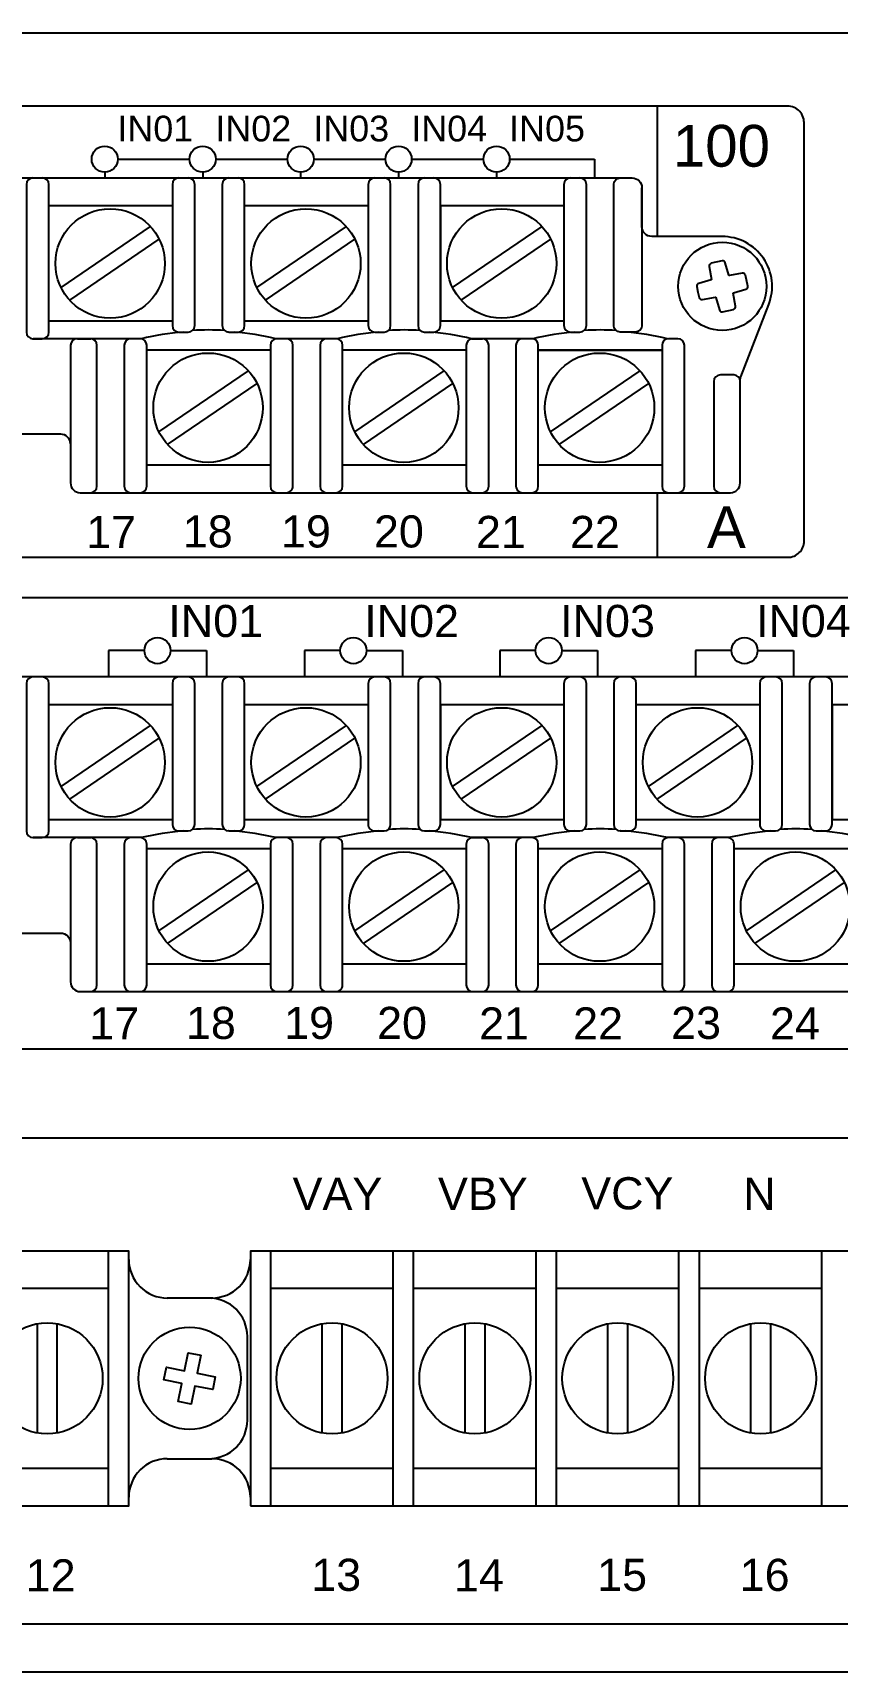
# Model space of a CAD drawing. Header units: inches. Extents: x 2.3 to 23.5, y 0.5 to 14.5.
# Drawn here: x 9.34 to 11.81, y 3.29 to 8.31 of the extents above; entities that cross this region are included whole.
import ezdxf

# ---------------------------------------------------------------- set-up
doc = ezdxf.new("R2010")
doc.units = ezdxf.units.IN
doc.header["$MEASUREMENT"] = 0
doc.layers.add('DWG', color=7, linetype='Continuous')
doc.styles.add('Arial', font='arial.ttf')

msp = doc.modelspace()

# ---------------------------------------------------------------- linework, layer by layer
at = {"layer": 'DWG'}
for points in [[(20.33183167017974, 8.310184563789672, -0.414213562373095), (20.45283167017974, 8.189184563789674), (20.4528317351609, 3.410184493353583, -0.415701394917881), (20.33183173467437, 3.289184493353584), (3.323831664642939, 3.289184561741592, -0.4142135623731193), (3.202831664642942, 3.410184561741604), (3.202831670179703, 8.189184563789674, -0.4145989712383513), (3.323699967758916, 8.310184492113915), (20.33196337260165, 8.310184492113915)], [(9.239439345761653, 6.703715214133863), (11.65494769223139, 6.703715214133863, 0.414213562373095), (11.7049560243014, 6.753723546203881), (11.7049560243014, 8.03526945073182, 0.4473804938691615), (11.6490292398221, 8.085263893913295), (3.470079069664299, 8.085263893913295, 0.414213562373095), (3.42008462648282, 8.035269450731816), (3.42008462648282, 6.753715214133868, 0.4142135623731053), (3.470084626482826, 6.703715214133863), (3.666518022852081, 6.703715214133863)], [(9.458180855105727, 7.050987364422589, 0.4142135623730776), (9.428180855105728, 7.08098736442259), (9.203340991599026, 7.08098736442259, -0.5269038964343629), (9.060637283650731, 7.289165727372282), (9.146161795459795, 7.510351429578566, 0.09250175712104043), (9.148180676254247, 7.521170716431447), (9.148180676254247, 7.835638293401434, -0.4142135623730864), (9.178180676254248, 7.865638293401435), (11.17830056454204, 7.865638293401435, -0.4142135623730603), (11.20830056454204, 7.835638293401432), (11.20830056454204, 7.413567403851639, -0.414213562373095), (11.18830056454204, 7.393567403851639), (11.14218800069842, 7.393567403851639, -0.414213562373095), (11.12218800069842, 7.413567403851639), (11.12218800069841, 7.845638293401434, -0.414213562373095), (11.14218800069841, 7.865638293401434)], [(9.34327827847621, 7.865638293401435, 0.414213562373095), (9.323278278476208, 7.845638293401436), (9.32327827847621, 7.393195182144265, 0.414213562373095), (9.34327827847621, 7.373195182144265), (9.371922722920656, 7.373195182144265, 0.414213562373095), (9.391922722920656, 7.393195182144265), (9.391922722920656, 7.845638293401436, 0.414213562373095), (9.371922722920656, 7.865638293401435)], [(9.478180855105727, 7.373195182144265, 0.414213562373095), (9.458180855105727, 7.353195182144265), (9.458180855105727, 7.050987364422589), (9.458180855105727, 6.931638249612202, 0.414213562373095), (9.488180855105728, 6.901638249612201), (11.47930050069843, 6.9016382496122, 0.414213562373095), (11.50930050069843, 6.931638249612201), (11.50930050069843, 7.246105067964715, -0.0925017571210466), (11.51131938149288, 7.256924354817594), (11.59684418663189, 7.478110815641353, 0.5269038964343592), (11.45414047868359, 7.686289178591045), (11.23830056454204, 7.686289178591045, -0.414213562373095), (11.20830056454204, 7.716289178591046), (11.20830056454204, 7.835638293401432)], [(9.790340778476216, 7.865638293401435, 0.414213562373095), (9.770340778476216, 7.845638293401436), (9.77034077847622, 7.413567403851641, 0.414213562373095), (9.790340778476219, 7.393567403851641), (9.818985222920665, 7.393567403851641, 0.414213562373095), (9.838985222920664, 7.413567403851641), (9.83898522292066, 7.845638293401436, 0.414213562373095), (9.818985222920661, 7.865638293401435)], [(9.942914389587324, 7.865638293401435, 0.414213562373095), (9.922914389587325, 7.845638293401436), (9.922914389587328, 7.413567403851641, 0.414213562373095), (9.942914389587328, 7.393567403851641), (9.971558834031773, 7.393567403851641, 0.414213562373095), (9.991558834031773, 7.413567403851641), (9.99155883403177, 7.845638293401436, 0.414213562373095), (9.97155883403177, 7.865638293401435)], [(10.38997688958733, 7.865638293401435, 0.414213562373095), (10.36997688958733, 7.845638293401436), (10.36997688958734, 7.413567403851641, 0.414213562373095), (10.38997688958734, 7.393567403851641), (10.41862133403178, 7.393567403851641, 0.414213562373095), (10.43862133403178, 7.413567403851641), (10.43862133403178, 7.845638293401436, 0.414213562373095), (10.41862133403178, 7.865638293401435)], [(10.54255050069844, 7.865638293401435, 0.414213562373095), (10.52255050069844, 7.845638293401436), (10.52255050069845, 7.413567403851641, 0.414213562373095), (10.54255050069844, 7.393567403851641), (10.57119494514289, 7.393567403851641, 0.414213562373095), (10.59119494514289, 7.413567403851641), (10.59119494514289, 7.845638293401436, 0.414213562373095), (10.57119494514289, 7.865638293401435)], [(10.98961438958733, 7.865638293401435, 0.414213562373095), (10.96961438958733, 7.845638293401436), (10.96961438958733, 7.413567403851641, 0.414213562373095), (10.98961438958733, 7.393567403851641), (11.01825883403178, 7.393567403851641, 0.414213562373095), (11.03825883403178, 7.413567403851641), (11.03825883403177, 7.845638293401436, 0.414213562373095), (11.01825883403177, 7.865638293401435)], [(11.45370274296847, 7.611842845268106), (11.42081224292233, 7.604149827471836, 0.3918076112591646), (11.41448218271439, 7.594347327377822), (11.42151212817053, 7.55501295510518, -0.399736758772524), (11.42079522978553, 7.553857748450227), (11.38242297973171, 7.542712750531527, 0.3918336306452697), (11.37644550211737, 7.532691499631206), (11.38002060748412, 7.516182817007584), (11.38413837324867, 7.499800926252583, 0.3918009305141076), (11.39394087334268, 7.493470646047186), (11.43327524561533, 7.500500811500782, -0.3997462427852815), (11.4344303789378, 7.499783619785841), (11.44557515685904, 7.461411663061961, 0.3917796854875317), (11.45559648109184, 7.455433745452709), (11.48848698113798, 7.463126689916491, 0.3918730117371313), (11.49481704134592, 7.472929190010506)], [(11.49481762800581, 7.472929190010506), (11.48778709588978, 7.512263562283147, -0.3996556551780012), (11.48850458093466, 7.513418768938102), (11.5268762443286, 7.524563766856803, 0.391792528397735), (11.53285430860283, 7.534585017757124), (11.52516143747153, 7.567475591135745, 0.3917823484332861), (11.51535893737752, 7.573805871341142), (11.47602456510487, 7.566775705887546, -0.3998975175916156), (11.47486943178241, 7.567492897602488), (11.46372406720127, 7.605864854326368, 0.3918145166464126), (11.45370274296847, 7.611842771935624)], [(9.802995807278874, 7.393567403851639, 0.03581944278258247), (9.675518562663484, 7.37319518694926)], [(9.92978784844625, 7.398477873783689, 0.03038910950689478), (9.832064714082069, 7.398437073023835)], [(10.08700467377458, 7.373195186949259, 0.03581944278258475), (9.959527429159179, 7.393567403851639)], [(10.40263191838999, 7.393567403851639, 0.03581944278258247), (10.2751546737746, 7.37319518694926)], [(10.52942395955737, 7.398477873783689, 0.03038910950689478), (10.43170082519319, 7.398437073023835)], [(10.68664078488569, 7.373195186949259, 0.03581944278258475), (10.5591635402703, 7.393567403851639)], [(11.00227080727887, 7.393567403851637, 0.03581944278258247), (10.87479356266348, 7.373195186949259)], [(11.12906284844625, 7.398477873783687, 0.03038910950689478), (11.03133971408207, 7.398437073023834)], [(11.28627967377457, 7.373195186949257, 0.03581944278258475), (11.15880242915918, 7.393567403851637)], [(9.518978077327947, 6.901638249612201, 0.414213562373095), (9.538978077327947, 6.921638249612201), (9.538978077327947, 7.353195182144265, 0.414213562373095), (9.518978077327947, 7.373195182144265)], [(9.643082445142875, 7.373195182144265, 0.414213562373095), (9.623082445142876, 7.353195182144265), (9.62308244514288, 6.921638249612201, 0.414213562373095), (9.643082445142879, 6.901638249612201), (9.671726889587324, 6.901638249612201, 0.414213562373095), (9.691726889587324, 6.921638249612201), (9.69172688958732, 7.353195182144265, 0.414213562373095), (9.67172688958732, 7.373195182144265)], [(10.09067411180955, 7.373195182144265, 0.414213562373095), (10.07067411180955, 7.353195182144265), (10.07067411180955, 6.921638249612201, 0.414213562373095), (10.09067411180955, 6.901638249612201)], [(10.119318556254, 6.901638249612201, 0.414213562373095), (10.139318556254, 6.921638249612201), (10.139318556254, 7.353195182144265, 0.414213562373095), (10.11931855625399, 7.373195182144265)], [(10.24271855625399, 7.373195182144265, 0.414213562373095), (10.22271855625399, 7.353195182144265), (10.222718556254, 6.921638249612201, 0.414213562373095), (10.242718556254, 6.901638249612201)], [(10.27136300069844, 6.901638249612201, 0.414213562373095), (10.29136300069844, 6.921638249612201), (10.29136300069844, 7.353195182144265, 0.414213562373095), (10.27136300069844, 7.373195182144265)], [(10.69031022292066, 7.373195182144265, 0.414213562373095), (10.67031022292066, 7.353195182144265), (10.67031022292067, 6.921638249612201, 0.414213562373095), (10.69031022292067, 6.901638249612201)], [(10.71895466736511, 6.901638249612201, 0.414213562373095), (10.73895466736511, 6.921638249612201), (10.73895466736511, 7.353195182144265, 0.414213562373095), (10.71895466736511, 7.373195182144265)], [(10.84235744514287, 7.373195182144263, 0.414213562373095), (10.82235744514287, 7.353195182144264), (10.82235744514288, 6.921638249612199, 0.414213562373095), (10.84235744514288, 6.9016382496122)], [(10.87100188958732, 6.9016382496122, 0.414213562373095), (10.89100188958732, 6.921638249612199), (10.89100188958732, 7.353195182144264, 0.414213562373095), (10.87100188958732, 7.373195182144263)], [(11.31859355625399, 6.9016382496122, 0.414213562373095), (11.33859355625399, 6.921638249612199), (11.33859355625399, 7.353195182144264, 0.414213562373095), (11.31859355625399, 7.373195182144263), (11.28994911180954, 7.373195182144263, 0.414213562373095), (11.26994911180954, 7.353195182144264), (11.26994911180955, 6.921638249612199, 0.414213562373095), (11.28994911180955, 6.9016382496122)], [(11.50930050069843, 7.24235358641949, 0.414213562373095), (11.48930050069843, 7.26235358641949), (11.44849633403177, 7.26235358641949, 0.414213562373095), (11.42849633403177, 7.24235358641949), (11.42849633403177, 6.921638249612199, 0.414213562373095), (11.44849633403177, 6.9016382496122)], [(14.20648250898646, 6.307638293401434, 0.4142135623730607), (14.17648250898646, 6.337638293401435), (9.178180676254213, 6.337638293401435, 0.414213562373078), (9.148180676254212, 6.307638293401434), (9.148180676254212, 5.993170716431447, -0.09250175712104021), (9.14616179545976, 5.982351429578566), (9.060637283650696, 5.761165727372282, 0.5269038964343622), (9.20334099159899, 5.55298736442259), (9.428180855105692, 5.55298736442259, -0.4142135623730779), (9.458180855105692, 5.522987364422589)], [(9.343278278476175, 6.337638293401435, 0.414213562373095), (9.323278278476172, 6.317638293401435), (9.323278278476174, 5.865195182144264, 0.414213562373095), (9.343278278476175, 5.845195182144264), (9.37192272292062, 5.845195182144264, 0.414213562373095), (9.39192272292062, 5.865195182144264), (9.39192272292062, 6.317638293401435, 0.414213562373095), (9.37192272292062, 6.337638293401435)], [(9.478180855105691, 5.845195182144264, 0.414213562373095), (9.458180855105692, 5.825195182144265), (9.458180855105692, 5.522987364422589), (9.458180855105692, 5.403638249612202, 0.414213562373095), (9.488180855105693, 5.373638249612201), (14.47748244514285, 5.373638249612201, 0.414213562373095), (14.50748244514285, 5.403638249612202), (14.50748244514285, 5.718105067964716, -0.09250175712104637), (14.5095013259373, 5.728924354817595), (14.59502613107631, 5.950110815641354, 0.5269038964343592), (14.45232242312802, 6.158289178591046), (14.23648250898647, 6.158289178591046, -0.414213562373095), (14.20648250898646, 6.188289178591047), (14.20648250898646, 6.307638293401434), (14.20648250898646, 5.88556740385164, -0.414213562373095), (14.18648250898647, 5.865567403851641), (14.14036994514284, 5.865567403851641, -0.414213562373095), (14.12036994514284, 5.88556740385164), (14.12036994514284, 6.317638293401435, -0.414213562373095), (14.14036994514284, 6.337638293401435)], [(9.79034077847618, 6.337638293401435, 0.414213562373095), (9.77034077847618, 6.317638293401435), (9.770340778476184, 5.88556740385164, 0.414213562373095), (9.790340778476184, 5.865567403851641), (9.81898522292063, 5.865567403851641, 0.414213562373095), (9.838985222920629, 5.88556740385164), (9.838985222920625, 6.317638293401435, 0.414213562373095), (9.818985222920626, 6.337638293401435)], [(9.942914389587289, 6.337638293401435, 0.414213562373095), (9.922914389587289, 6.317638293401435), (9.922914389587293, 5.88556740385164, 0.414213562373095), (9.942914389587292, 5.865567403851641), (9.971558834031738, 5.865567403851641, 0.414213562373095), (9.991558834031737, 5.88556740385164), (9.991558834031734, 6.317638293401435, 0.414213562373095), (9.971558834031734, 6.337638293401435)], [(10.3899768895873, 6.337638293401435, 0.414213562373095), (10.3699768895873, 6.317638293401435), (10.3699768895873, 5.88556740385164, 0.414213562373095), (10.3899768895873, 5.865567403851641), (10.41862133403175, 5.865567403851641, 0.414213562373095), (10.43862133403175, 5.88556740385164), (10.43862133403174, 6.317638293401435, 0.414213562373095), (10.41862133403174, 6.337638293401435)], [(10.54255050069841, 6.337638293401435, 0.414213562373095), (10.52255050069841, 6.317638293401435), (10.52255050069841, 5.88556740385164, 0.414213562373095), (10.54255050069841, 5.865567403851641), (10.57119494514285, 5.865567403851641, 0.414213562373095), (10.59119494514285, 5.88556740385164), (10.59119494514285, 6.317638293401435, 0.414213562373095), (10.57119494514285, 6.337638293401435)], [(10.98961438958729, 6.337638293401435, 0.414213562373095), (10.96961438958729, 6.317638293401435), (10.9696143895873, 5.88556740385164, 0.414213562373095), (10.9896143895873, 5.865567403851641), (11.01825883403174, 5.865567403851641, 0.414213562373095), (11.03825883403174, 5.88556740385164), (11.03825883403174, 6.317638293401435, 0.414213562373095), (11.01825883403174, 6.337638293401435)], [(11.1421880006984, 6.337638293401435, 0.414213562373095), (11.1221880006984, 6.317638293401435), (11.12218800069841, 5.88556740385164, 0.414213562373095), (11.14218800069841, 5.865567403851641), (11.17083244514285, 5.865567403851641, 0.414213562373095), (11.19083244514285, 5.88556740385164), (11.19083244514285, 6.317638293401435, 0.414213562373095), (11.17083244514285, 6.337638293401435)], [(11.58925050069841, 6.337638293401435, 0.414213562373095), (11.56925050069841, 6.317638293401435), (11.56925050069841, 5.88556740385164, 0.414213562373095), (11.58925050069841, 5.865567403851641), (11.61789494514286, 5.865567403851641, 0.414213562373095), (11.63789494514286, 5.88556740385164), (11.63789494514286, 6.317638293401435, 0.414213562373095), (11.61789494514286, 6.337638293401435)], [(11.74182411180952, 6.337638293401435, 0.414213562373095), (11.72182411180952, 6.317638293401435), (11.72182411180952, 5.88556740385164, 0.414213562373095), (11.74182411180952, 5.865567403851641), (11.77046855625397, 5.865567403851641, 0.414213562373095), (11.79046855625397, 5.88556740385164), (11.79046855625396, 6.317638293401435, 0.414213562373095), (11.77046855625396, 6.337638293401435)], [(9.518978077327912, 5.373638249612201, 0.414213562373095), (9.538978077327911, 5.3936382496122), (9.538978077327911, 5.825195182144265, 0.414213562373095), (9.518978077327912, 5.845195182144264)], [(9.64308244514284, 5.845195182144264, 0.414213562373095), (9.62308244514284, 5.825195182144265), (9.623082445142844, 5.3936382496122, 0.414213562373095), (9.643082445142843, 5.373638249612201), (9.671726889587289, 5.373638249612201, 0.414213562373095), (9.691726889587288, 5.3936382496122), (9.691726889587285, 5.825195182144265, 0.414213562373095), (9.671726889587285, 5.845195182144264)], [(9.802995807278839, 5.865567403851639, 0.03581944278258247), (9.675518562663449, 5.84519518694926)], [(9.929787848446214, 5.870477873783688, 0.03038910950689478), (9.832064714082033, 5.870437073023835)], [(10.08700467377454, 5.845195186949258, 0.03581944278258475), (9.959527429159143, 5.865567403851639)], [(10.09067411180951, 5.845195182144264, 0.414213562373095), (10.07067411180951, 5.825195182144265), (10.07067411180951, 5.3936382496122, 0.414213562373095), (10.09067411180951, 5.373638249612201)], [(10.11931855625396, 5.373638249612201, 0.414213562373095), (10.13931855625396, 5.3936382496122), (10.13931855625396, 5.825195182144265, 0.414213562373095), (10.11931855625396, 5.845195182144264)], [(10.24271855625396, 5.845195182144264, 0.414213562373095), (10.22271855625396, 5.825195182144265), (10.22271855625396, 5.3936382496122, 0.414213562373095), (10.24271855625396, 5.373638249612201)], [(10.27136300069841, 5.373638249612201, 0.414213562373095), (10.29136300069841, 5.3936382496122), (10.29136300069841, 5.825195182144265, 0.414213562373095), (10.2713630006984, 5.845195182144264)], [(10.40263191838996, 5.865567403851639, 0.03581944278258247), (10.27515467377457, 5.84519518694926)], [(10.52942395955733, 5.870477873783688, 0.03038910950689478), (10.43170082519315, 5.870437073023835)], [(10.68664078488566, 5.845195186949258, 0.03581944278258475), (10.55916354027026, 5.865567403851639)], [(10.69031022292063, 5.845195182144264, 0.414213562373095), (10.67031022292063, 5.825195182144265), (10.67031022292063, 5.3936382496122, 0.414213562373095), (10.69031022292063, 5.373638249612201)], [(10.71895466736508, 5.373638249612201, 0.414213562373095), (10.73895466736508, 5.3936382496122), (10.73895466736508, 5.825195182144265, 0.414213562373095), (10.71895466736507, 5.845195182144264)], [(10.84235605625395, 5.845195182144264, 0.414213562373095), (10.82235605625395, 5.825195182144265), (10.82235605625396, 5.3936382496122, 0.414213562373095), (10.84235605625396, 5.373638249612201), (10.8710005006984, 5.373638249612201, 0.414213562373095), (10.8910005006984, 5.3936382496122), (10.8910005006984, 5.825195182144265, 0.414213562373095), (10.8710005006984, 5.845195182144264)], [(11.00226941838995, 5.865567403851639, 0.03581944278258247), (10.87479217377456, 5.84519518694926)], [(11.12906145955733, 5.870477873783688, 0.03038910950689478), (11.03133832519315, 5.870437073023835)], [(11.28627828488565, 5.845195186949258, 0.03581944278258475), (11.15880104027026, 5.865567403851639)], [(11.28994772292062, 5.845195182144264, 0.414213562373095), (11.26994772292062, 5.825195182144265), (11.26994772292063, 5.3936382496122, 0.414213562373095), (11.28994772292063, 5.373638249612201)], [(11.31859216736507, 5.373638249612201, 0.414213562373095), (11.33859216736507, 5.3936382496122), (11.33859216736507, 5.825195182144265, 0.414213562373095), (11.31859216736507, 5.845195182144264)], [(11.44199216736507, 5.845195182144264, 0.414213562373095), (11.42199216736507, 5.825195182144265), (11.42199216736507, 5.3936382496122, 0.414213562373095), (11.44199216736507, 5.373638249612201)], [(11.47063661180952, 5.373638249612201, 0.414213562373095), (11.49063661180952, 5.3936382496122), (11.49063661180952, 5.825195182144265, 0.414213562373095), (11.47063661180952, 5.845195182144264)], [(11.60190552950107, 5.865567403851639, 0.03581944278258247), (11.47442828488568, 5.84519518694926)], [(11.72869757066844, 5.870477873783688, 0.03038910950689478), (11.63097443630426, 5.870437073023835)], [(11.88591439599677, 5.845195186949258, 0.03581944278258475), (11.75843715138137, 5.865567403851639)], [(16.20210602856475, 4.125997427687603), (16.20242158930954, 4.875258852784471, 0.382522916146897), (16.15760522424121, 4.925267183591528), (3.470663639507963, 4.925267183591528, 0.414213562373095), (3.420669196326484, 4.875272740410049)], [(3.420669196326484, 4.875272740410049), (3.42008462648282, 3.487272899989692, 0.4142135623731053), (3.470084626482826, 3.437272899989688), (16.15182868739586, 3.437259012364107, 0.4142135623730951), (16.20183701946588, 3.487267344434125), (16.20201528699705, 3.910542376766289)], [(9.636691987719662, 4.553166311551003, 0.4142135623731013), (9.754691987719664, 4.435166311551002)], [(9.891191987719669, 4.435166311551002, 0.4142135623730909), (10.00919198771967, 4.553166311551003)], [(9.999941987719662, 4.317166311551004, 0.4142135623730929), (9.881941987719664, 4.435166311551004)], [(9.881941987719664, 3.943166311551003, 0.4142135623730929), (9.999941987719662, 4.061166311551005)], [(9.754691987719664, 3.943166311551003, 0.4142135623730971), (9.636691987719662, 3.825166311551003)], [(10.00919198771967, 3.825166311551005, 0.4142135623730929), (9.891191987719665, 3.943166311551003)]]:
    msp.add_lwpolyline(points, format="xyb", dxfattribs=at)
for points in [[(11.25495048011394, 8.085263893913295), (11.25495048011394, 7.686289178591045)], [(9.563055805894749, 7.88314714784592), (9.563055805894749, 7.865638293401435)], [(9.60307026679184, 7.923147562845712), (9.823063885387727, 7.923147562845712)], [(9.863051385388044, 7.883146552719198), (9.863051385388044, 7.865638293401435)], [(9.90306388538773, 7.923147562845712), (10.12306040558695, 7.923147562845712)], [(10.16304721114285, 7.883147057788813), (10.16304721114285, 7.865638293401435)], [(10.20306040558696, 7.923147562845712), (10.4230563665352, 7.923147562845712)], [(10.46304303689767, 7.883147156113568), (10.46304303689767, 7.865638293401435)], [(10.50305636653518, 7.923147562845712), (10.723052751541, 7.923147562845712)], [(10.76303886265245, 7.883147562845723), (10.76303886265245, 7.865638293401435)], [(10.80305275154097, 7.923147562845712), (11.06303468840725, 7.923147562845712)], [(11.06303468840725, 7.923147562845712), (11.06303468840725, 7.865638293401435)], [(9.770340778476216, 7.780136838530671), (9.391922722920656, 7.780136838530673)], [(10.36997688958733, 7.780136838530671), (9.991558834031773, 7.780136838530671)], [(10.59119494514287, 7.780136838530671), (10.59119494514287, 7.428357867716784)], [(10.96961438958733, 7.780136838530671), (10.59119633403177, 7.780136838530673)], [(9.429385686145666, 7.529628920321887), (9.703434165643602, 7.716480280717084)], [(10.02902179725678, 7.529628920321887), (10.30307027675472, 7.716480280717086)], [(10.62865929725678, 7.529628920321887), (10.90270777675472, 7.716480280717084)], [(9.455862500537046, 7.490796274557226), (9.729911066244755, 7.677647486442083)], [(10.05549861164816, 7.490796274557228), (10.32954717735587, 7.677647486442083)], [(10.65513611164816, 7.490796274557226), (10.92918467735587, 7.677647486442083)], [(9.391922722920656, 7.428357867716784), (9.770340778476216, 7.428357867716784)], [(9.943517705043933, 7.393567403851641), (9.942613555247165, 7.393575778095117)], [(9.991558834031773, 7.428357867716784), (10.36997688958733, 7.428357867716784)], [(10.59119633403177, 7.428357867716784), (10.96961438958733, 7.428357867716784)], [(9.675518556253996, 7.373195182144265), (9.343954036685178, 7.373195182144265)], [(9.47999755884929, 7.373195182144265), (9.52079478107151, 7.373195182144265)], [(10.07067411180955, 7.338404905245113), (9.691726889587324, 7.338404905245113)], [(10.27515466736509, 7.373195182144265), (10.08700466736509, 7.373195182144265)], [(10.67031022292066, 7.338404905245113), (10.29136300069844, 7.338404905245111)], [(10.87420883403176, 7.373195182144265), (10.68605744514288, 7.373195182144265)], [(10.87479216736511, 7.373195182144265), (10.68664080539999, 7.373195182144265), (10.72006839218262, 7.373195182144265)], [(11.26994911180954, 7.338404905245113), (10.89100188958732, 7.338404905245111), (11.26941994514288, 7.338404905245111)], [(9.729189852812334, 7.087896987036327), (10.00323833231027, 7.274748347431524)], [(9.755666667203714, 7.049064341271666), (10.02971523291142, 7.235915553156524)], [(10.32882596392345, 7.087896987036327), (10.60287444342139, 7.274748347431522)], [(10.35530277831483, 7.049064341271666), (10.62935134402254, 7.235915553156524)], [(10.92846485281233, 7.087896987036325), (11.20251333231026, 7.274748347431522)], [(10.95494166720371, 7.049064341271665), (11.22899023291142, 7.235915553156522)], [(9.691726889587324, 6.986571580799836), (10.07067411180955, 6.986571580799836)], [(10.29136300069844, 6.986571580799836), (10.67031022292066, 6.986571580799836)], [(10.89100188958732, 6.986571580799835), (11.26941994514288, 6.986571580799835)], [(11.25495048011394, 6.9016382496122), (11.25495048011394, 6.703715214133863)], [(9.684661995049819, 6.417948319785113), (9.574657832172578, 6.417955399815613)], [(9.574657832172578, 6.417955399815613), (9.574657832172578, 6.337638293401435)], [(9.764661995049822, 6.417948319785113), (9.874652269038538, 6.417955399815613)], [(9.874652269038538, 6.417955399815613), (9.874652269038538, 6.337638293401435)], [(10.28458005060537, 6.417948319785113), (10.17457588772813, 6.417955399815613)], [(10.17457588772813, 6.417955399815613), (10.17457588772813, 6.337638293401435)], [(10.36458005060537, 6.417948319785113), (10.47457032459409, 6.417955399815613)], [(10.47457032459409, 6.417955399815613), (10.47457032459409, 6.337638293401435)], [(10.88264141522812, 6.417948319785113), (10.77263725235088, 6.417955399815613)], [(10.77263725235088, 6.417955399815613), (10.77263725235088, 6.337638293401435)], [(10.96264141522813, 6.417948319785113), (11.07263168921684, 6.417955399815613)], [(11.07263168921684, 6.417955399815613), (11.07263168921684, 6.337638293401435)], [(11.48255947078367, 6.417948319785113), (11.37255530790643, 6.417955399815613)], [(11.37255530790643, 6.417955399815613), (11.37255530790643, 6.337638293401435)], [(11.56255947078367, 6.417948319785113), (11.67254974477239, 6.417955399815613)], [(11.67254974477239, 6.417955399815613), (11.67254974477239, 6.337638293401435)], [(9.77034077847618, 6.252136838530671), (9.39192272292062, 6.252136838530673)], [(10.3699768895873, 6.252136838530671), (9.991558834031737, 6.252136838530671)], [(10.59119494514283, 6.252136838530671), (10.59119494514283, 5.900357867716783)], [(10.96961438958729, 6.252136838530671), (10.59119633403173, 6.252136838530673)], [(11.56925050069841, 6.252136838530671), (11.19083244514285, 6.252136838530671)], [(12.1688866118095, 6.252136838530671), (11.79046855625394, 6.252136838530671), (11.79046855625394, 5.900357867716783), (12.1688866118095, 5.900357867716783)], [(9.42938568614563, 6.001628920321886), (9.703434165643566, 6.188480280717084)], [(10.02902179725675, 6.001628920321886), (10.30307027675468, 6.188480280717085)], [(10.62865929725674, 6.001628920321886), (10.90270777675468, 6.188480280717084)], [(11.22829540836786, 6.001628920321886), (11.5023438878658, 6.188480280717085)], [(9.45586250053701, 5.962796274557226), (9.72991106624472, 6.149647486442083)], [(10.05549861164813, 5.962796274557228), (10.32954717735584, 6.149647486442083)], [(10.65513611164812, 5.962796274557226), (10.92918467735583, 6.149647486442083)], [(11.25477222275924, 5.962796274557228), (11.52882078846695, 6.149647486442083)], [(9.39192272292062, 5.900357867716783), (9.77034077847618, 5.900357867716783)], [(9.991558834031737, 5.900357867716783), (10.3699768895873, 5.900357867716783)], [(10.59119633403173, 5.900357867716783), (10.96961438958729, 5.900357867716783)], [(11.19083244514285, 5.900357867716783), (11.56925050069841, 5.900357867716783)], [(9.67551855625396, 5.845195182144264), (9.343954036685142, 5.845195182144264)], [(9.479997558849254, 5.845195182144264), (9.520794781071475, 5.845195182144264)], [(9.943517705043897, 5.865567403851641), (9.94261355524713, 5.865575778095117)], [(10.27515466736505, 5.845195182144264), (10.08700466736505, 5.845195182144264)], [(10.87420883403172, 5.845195182144264), (10.68605744514285, 5.845195182144264)], [(10.87479216736507, 5.845195182144264), (10.68664080539996, 5.845195182144264), (10.72006839218259, 5.845195182144264)], [(10.82235605625395, 5.825195182144265), (10.82235605625396, 5.3936382496122)], [(11.14279131615501, 5.865567403851641), (11.14188716635824, 5.865575778095117)], [(11.47442827847617, 5.845195182144264), (11.28627827847617, 5.845195182144264)], [(10.07067411180951, 5.810404905245113), (9.691726889587288, 5.810404905245113)], [(10.67031022292063, 5.810404905245113), (10.29136300069841, 5.810404905245111)], [(11.26994772292062, 5.810404905245113), (10.8910005006984, 5.810404905245113)], [(11.86958383403174, 5.810404905245113), (11.49063661180952, 5.810404905245111)], [(9.729189852812299, 5.559896987036327), (10.00323833231023, 5.746748347431524)], [(10.32882596392342, 5.559896987036327), (10.60287444342135, 5.746748347431522)], [(10.92846346392341, 5.559896987036327), (11.20251194342135, 5.746748347431524)], [(11.52809957503453, 5.559896987036327), (11.80214805453246, 5.746748347431522)], [(9.755666667203679, 5.521064341271666), (10.02971523291139, 5.707915553156523)], [(10.3553027783148, 5.521064341271666), (10.6293513440225, 5.707915553156523)], [(10.95494027831479, 5.521064341271666), (11.2289888440225, 5.707915553156523)], [(11.55457638942591, 5.521064341271666), (11.82862495513362, 5.707915553156523)], [(9.691726889587288, 5.458571580799836), (10.07067411180951, 5.458571580799836)], [(10.29136300069841, 5.458571580799836), (10.67031022292063, 5.458571580799836)], [(10.8910005006984, 5.458571580799836), (11.26994772292062, 5.458571580799836)], [(11.49063661180952, 5.458571580799836), (11.86958383403174, 5.458571580799836)], [(9.574192012612816, 3.79916631597677), (9.574192012612816, 4.579166352016459)], [(10.07169212149689, 3.79916631597677), (10.07169212149689, 4.579166352016459)], [(10.44669216279775, 3.79916631597677), (10.44669216279775, 4.579166352016459)], [(10.50919197412793, 3.79916631597677), (10.50919197412793, 4.579166352016459)], [(10.88419201542878, 3.79916631597677), (10.88419201542878, 4.579166352016459)], [(10.94669182675896, 3.79916631597677), (10.94669182675896, 4.579166352016459)], [(11.32169186805982, 3.79916631597677), (11.32169186805982, 4.579166352016459)], [(11.38419226604989, 3.79916631597677), (11.38419226604989, 4.579166352016459)], [(11.75919172069085, 3.79916631597677), (11.75919172069085, 4.579166352016459)], [(9.574192012612816, 4.464166347172995), (9.199191971311961, 4.464166347172995)], [(9.891191923936123, 4.435166282184221), (9.754692007461472, 4.435166282184221)], [(10.44669216279775, 4.464166347172995), (10.07169212149689, 4.464166347172995)], [(10.88419201542878, 4.464166347172995), (10.50919197412793, 4.464166347172995)], [(11.32169186805982, 4.464166347172995), (10.94669182675896, 4.464166347172995)], [(11.75919172069085, 4.464166347172995), (11.38419226604989, 4.464166347172995)], [(9.356691965191924, 4.021834323696943), (9.356691965191924, 4.356498344296286)], [(9.416692018732853, 4.356498344296286), (9.416692018732853, 4.021834323696943)], [(10.22919211537686, 4.021834323696943), (10.22919211537686, 4.356498344296286)], [(10.28919216891778, 4.356498344296286), (10.28919216891778, 4.021834323696943)], [(10.66669196800789, 4.021834323696943), (10.66669196800789, 4.356498344296286)], [(10.72669202154882, 4.356498344296286), (10.72669202154882, 4.021834323696943)], [(11.10419182063893, 4.021834323696943), (11.10419182063893, 4.356498344296286)], [(11.16419187417986, 4.356498344296286), (11.16419187417986, 4.021834323696943)], [(11.54169225992985, 4.021834323696943), (11.54169225992985, 4.356498344296286)], [(11.60169172681089, 4.356498344296286), (11.60169172681089, 4.021834323696943)], [(9.999941947646569, 4.061166275997541), (9.999941947646569, 4.317166318663203)], [(9.754692007461472, 3.943166312476523), (9.891191923936123, 3.943166312476523)], [(9.199191971311961, 3.914166320820234), (9.574192012612816, 3.914166320820234)], [(10.07169212149689, 3.914166320820234), (10.44669216279775, 3.914166320820234)], [(10.50919197412793, 3.914166320820234), (10.88419201542878, 3.914166320820234)], [(10.94669182675896, 3.914166320820234), (11.32169186805982, 3.914166320820234)], [(11.38419226604989, 3.914166320820234), (11.75919172069085, 3.914166320820234)]]:
    msp.add_lwpolyline(points, dxfattribs=at)
msp.add_lwpolyline([(14.64206406350087, 6.5800717308832), (3.470079069664299, 6.5800717308832, 0.414213562373095), (3.42008462648282, 6.530077287701721), (3.42008462648282, 5.248523051103772, 0.4142135623731053), (3.470084626482826, 5.198523051103768), (14.64798251591016, 5.198523051103768, 0.4142135623730951), (14.69799084798018, 5.248531383173786), (14.69799084798018, 6.530077287701724, 0.4473804938691615)], format="xyb", close=True, dxfattribs=at)
for points in [[(6.949191723506822, 3.79916631597677), (9.636691823942996, 3.79916631597677), (9.636691823942996, 4.579166352016459), (6.949191723506822, 4.579166352016459)], [(10.00919172350682, 3.79916631597677), (12.696691823943, 3.79916631597677), (12.696691823943, 4.579166352016459), (10.00919172350682, 4.579166352016459)], [(9.857457220308966, 4.259942853046894), (9.846468493918337, 4.204866562626234), (9.901544711006512, 4.193878129565551), (9.893718668080293, 4.154651262717664), (9.838642450992118, 4.165639695778347), (9.82765372460149, 4.110563478690173), (9.788426711088633, 4.118389814946335), (9.799415437479261, 4.17346603203451), (9.743956718143117, 4.184530804213317), (9.751782761069336, 4.223757744393691), (9.807241480405477, 4.212692898882397), (9.818230206796105, 4.26776911597057)]]:
    msp.add_lwpolyline(points, close=True, dxfattribs=at)
for centre, radius in [((9.563069403445132, 7.923148286630466), 0.03999991890429655), ((9.863063022041022, 7.923158387895652), 0.03999991890429655), ((10.16305954224025, 7.923158387768096), 0.03999991890429655), ((10.46305550318847, 7.923148286630466), 0.03999991890429655), ((10.76305188819427, 7.923158387640539), 0.03999991890429655), ((9.579648347299146, 7.603638262050309), 0.167499999999998), ((10.17928445841026, 7.60363826205031), 0.167499999999998), ((10.77892195841026, 7.603638262050309), 0.167499999999998), ((11.45464973618802, 7.533638262050308), 0.1349999999999987), ((9.879452513965811, 7.161906328764749), 0.167499999999998), ((10.47908862507693, 7.161906328764747), 0.167499999999998), ((11.07872751396581, 7.161906328764747), 0.167499999999998), ((9.724661995049821, 6.41794831978512), 0.04000000000000092), ((10.32458005060536, 6.41794831978512), 0.04000000000000092), ((10.92264141533852, 6.41794831978512), 0.04000000000000092), ((11.52255947089406, 6.41794831978512), 0.04000000000000092), ((9.579648347299111, 6.075638262050308), 0.167499999999998), ((10.17928445841022, 6.07563826205031), 0.167499999999998), ((10.77892195841022, 6.075638262050308), 0.167499999999998), ((11.37855806952134, 6.07563826205031), 0.167499999999998), ((9.879452513965775, 5.633906328764748), 0.167499999999998), ((10.47908862507689, 5.633906328764747), 0.167499999999998), ((11.07872612507689, 5.633906328764748), 0.167499999999998), ((11.67836223618801, 5.633906328764747), 0.167499999999998), ((9.386691987719665, 4.189166311551004), 0.1699999999999909), ((9.822941987719663, 4.189166311551007), 0.1565000000000012), ((10.25919198771967, 4.189166311551004), 0.1699999999999935), ((10.69669198771967, 4.189166311551004), 0.1699999999999934), ((11.13419198771967, 4.189166311551004), 0.1699999999999934), ((11.57169198771967, 4.189166311551004), 0.1699999999999917)]:
    msp.add_circle(centre, radius, dxfattribs=at)

# ---------------------------------------------------------------- texts
at = {"layer": 'DWG', "style": 'Arial'}
for s, height, p in [('IN01', 0.078667, (9.601981705903846, 7.977503080977149)), ('IN02', 0.078667, (9.90198984392468, 7.977503080977149)), ('IN03', 0.078667, (10.20198441857746, 7.977612874417483)), ('IN04', 0.078667, (10.50197899323024, 7.977503080977149)), ('IN05', 0.078667, (10.80172942725801, 7.977503080977149)), ('100', 0.127833, (11.30275460727686, 7.900187552337675)), ('17', 0.098333, (9.506278383287636, 6.732228683409824)), ('18', 0.098333, (9.80217003910361, 6.733806952076955)), ('19', 0.098333, (10.10286990889528, 6.733806952076955)), ('20', 0.098333, (10.38763664539771, 6.733806952076955)), ('21', 0.098333, (10.70004848350535, 6.732228683409824)), ('22', 0.098333, (10.98805304079701, 6.732228683409824)), ('A', 0.127833, (11.40753422852084, 6.732228683409824)), ('IN01', 0.098333, (9.757904250005975, 6.459528523257513)), ('IN02', 0.098333, (10.35790696267959, 6.459528523257513)), ('IN03', 0.098333, (10.9579096753532, 6.459665764011175)), ('IN04', 0.098333, (11.55791238802681, 6.459528523257513)), ('17', 0.098333, (9.51588124787097, 5.227027131760517)), ('18', 0.098333, (9.811772903686942, 5.228605400427648)), ('19', 0.098333, (10.11247277347861, 5.228605400427648)), ('20', 0.098333, (10.39723272829701, 5.228605400427648)), ('21', 0.098333, (10.70964456640465, 5.227027131760517)), ('22', 0.098333, (10.99764912369632, 5.227027131760517)), ('23', 0.098333, (11.29773864192549, 5.228742641181315)), ('24', 0.098333, (11.60058152386993, 5.227027131760517)), ('VAY', 0.098333, (10.13834962251054, 4.705230799295242)), ('VBY', 0.098333, (10.58365534082652, 4.705230799295242)), ('VCY', 0.098333, (11.02254558605221, 4.706809067962373)), ('N', 0.098333, (11.51847136740277, 4.705230799295242)), ('12', 0.098333, (9.321097719225136, 3.536583880892463)), ('13', 0.098333, (10.19553483945083, 3.538299390313258)), ('14', 0.098333, (10.63289920577028, 3.536583880892463)), ('15', 0.098333, (11.07128082469389, 3.538162149559595)), ('16', 0.098333, (11.50775679040569, 3.538162149559595))]:
    msp.add_text(s, height=height, dxfattribs=at).set_placement(p)

doc.saveas('drawing.dxf')
